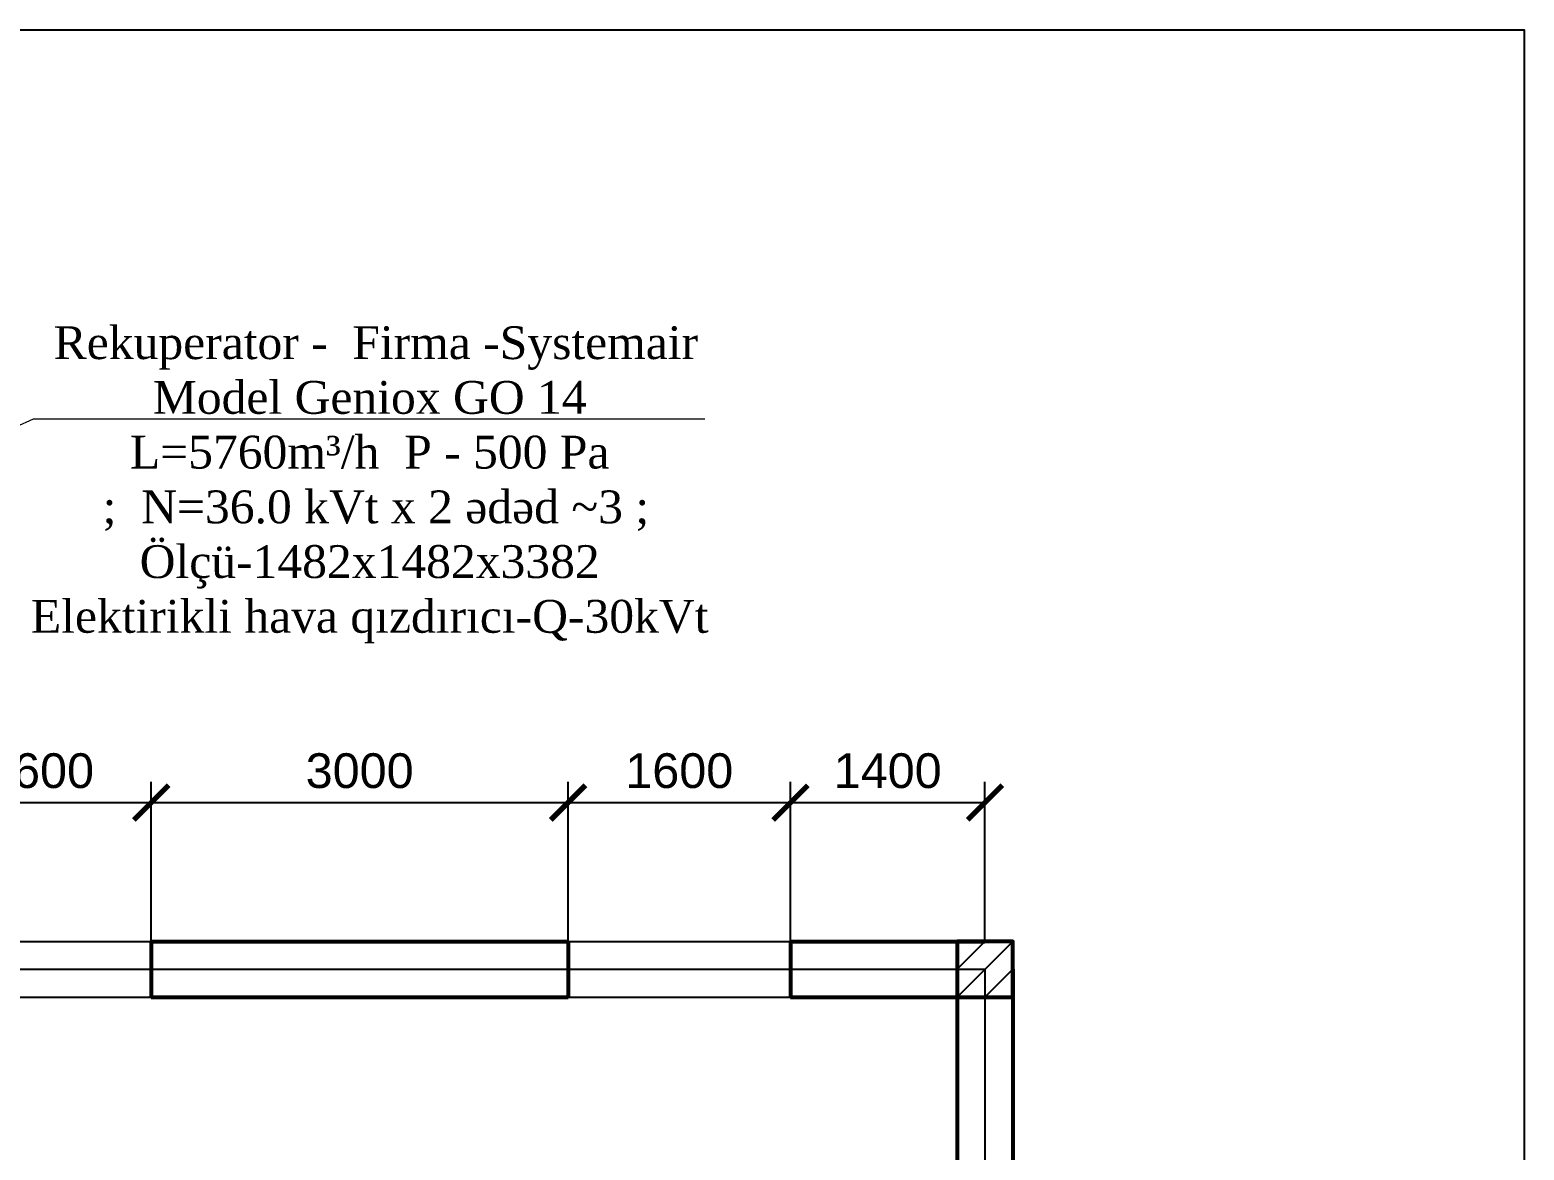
# Model space of a CAD drawing. Header units: inches. Extents: x 23 to 100097, y 11 to 104145.
# Drawn here: x 14420 to 25173, y 63956 to 72018 of the extents above; entities that cross this region are included whole.
import ezdxf

# ---------------------------------------------------------------- set-up
doc = ezdxf.new("R2010")
doc.units = ezdxf.units.IN
doc.header["$MEASUREMENT"] = 0
doc.layers.add('nad', color=1, linetype='Continuous', lineweight=9)
doc.layers.add('VRV MUSA', color=5, linetype='Continuous')
doc.styles.get("Standard").update_dxf_attribs({"font": 'arial.ttf'})
doc.styles.add('Times New  Roman', font='times.ttf')
doc.dimstyles.new('ISO-25', dxfattribs={"dimtxt": 250, "dimasz": 250, "dimexe": 150, "dimexo": 0.625, "dimgap": 100, "dimtad": 1, "dimdec": 0, "dimtxsty": 'Standard', "dimblk": 'ARCHTICK', "dimcen": 2.5, "dimadec": 0, "dimazin": 0, "dimtfac": 1, "dimtdec": 0, "dimtmove": 0, "dimatfit": 3, "dimfxl": 1, "dimarcsym": 0})

# ---------------------------------------------------------------- blocks, each defined once
blk = doc.blocks.new('_ArchTick')
at = {"layer": 'nad', "color": 0, "const_width": 0.15}
blk.add_lwpolyline([(-0.5, -0.5), (0.5, 0.5)], dxfattribs=at)
blk = doc.blocks.new('*D105')
at = {"color": 0, "lineweight": -2, "transparency": 16777216}
for p, q in [((13693, 65458), (13693, 66607)), ((15293, 65458), (15293, 66607)), ((13693, 66457), (15293, 66457))]:
    blk.add_line(p, q, dxfattribs=at)
at = {"layer": 'Defpoints', "color": 0, "transparency": 16777216}
for p in [(15293, 66457), (13693, 65457), (15293, 65457)]:
    blk.add_point(p, dxfattribs=at)
at = {"color": 0, "lineweight": -2, "transparency": 16777216, "xscale": 250, "yscale": 250, "zscale": 250, "rotation": 180}
blk.add_blockref('_ArchTick', (13693, 66457), dxfattribs=at)
at = {"color": 0, "lineweight": -2, "transparency": 16777216, "xscale": 250, "yscale": 250, "zscale": 250}
blk.add_blockref('_ArchTick', (15293, 66457), dxfattribs=at)
at = {"color": 0, "transparency": 16777216, "insert": (14493, 66685), "char_height": 250, "attachment_point": 5}
blk.add_mtext('1600', dxfattribs=at)
blk = doc.blocks.new('*D106')
at = {"color": 0, "lineweight": -2, "transparency": 16777216}
for p, q in [((15293, 65458), (15293, 66607)), ((18293, 65458), (18293, 66607)), ((15293, 66457), (18293, 66457))]:
    blk.add_line(p, q, dxfattribs=at)
at = {"layer": 'Defpoints', "color": 0, "transparency": 16777216}
for p in [(18293, 66457), (15293, 65457), (18293, 65457)]:
    blk.add_point(p, dxfattribs=at)
at = {"color": 0, "lineweight": -2, "transparency": 16777216, "xscale": 250, "yscale": 250, "zscale": 250, "rotation": 180}
blk.add_blockref('_ArchTick', (15293, 66457), dxfattribs=at)
at = {"color": 0, "lineweight": -2, "transparency": 16777216, "xscale": 250, "yscale": 250, "zscale": 250}
blk.add_blockref('_ArchTick', (18293, 66457), dxfattribs=at)
at = {"color": 0, "transparency": 16777216, "insert": (16793, 66685), "char_height": 250, "attachment_point": 5}
blk.add_mtext('3000', dxfattribs=at)
blk = doc.blocks.new('*D107')
at = {"color": 0, "lineweight": -2, "transparency": 16777216}
for p, q in [((18293, 65458), (18293, 66607)), ((19893, 65458), (19893, 66607)), ((18293, 66457), (19893, 66457))]:
    blk.add_line(p, q, dxfattribs=at)
at = {"layer": 'Defpoints', "color": 0, "transparency": 16777216}
for p in [(19893, 66457), (18293, 65457), (19893, 65457)]:
    blk.add_point(p, dxfattribs=at)
at = {"color": 0, "lineweight": -2, "transparency": 16777216, "xscale": 250, "yscale": 250, "zscale": 250, "rotation": 180}
blk.add_blockref('_ArchTick', (18293, 66457), dxfattribs=at)
at = {"color": 0, "lineweight": -2, "transparency": 16777216, "xscale": 250, "yscale": 250, "zscale": 250}
blk.add_blockref('_ArchTick', (19893, 66457), dxfattribs=at)
at = {"color": 0, "transparency": 16777216, "insert": (19093, 66685), "char_height": 250, "attachment_point": 5}
blk.add_mtext('1600', dxfattribs=at)
blk = doc.blocks.new('*D108')
at = {"color": 0, "lineweight": -2, "transparency": 16777216}
for p, q in [((19893, 65458), (19893, 66607)), ((21293, 65458), (21293, 66607)), ((19893, 66457), (21293, 66457))]:
    blk.add_line(p, q, dxfattribs=at)
at = {"layer": 'Defpoints', "color": 0, "transparency": 16777216}
for p in [(21293, 66457), (19893, 65457), (21293, 65457)]:
    blk.add_point(p, dxfattribs=at)
at = {"color": 0, "lineweight": -2, "transparency": 16777216, "xscale": 250, "yscale": 250, "zscale": 250, "rotation": 180}
blk.add_blockref('_ArchTick', (19893, 66457), dxfattribs=at)
at = {"color": 0, "lineweight": -2, "transparency": 16777216, "xscale": 250, "yscale": 250, "zscale": 250}
blk.add_blockref('_ArchTick', (21293, 66457), dxfattribs=at)
at = {"color": 0, "transparency": 16777216, "insert": (20593, 66685), "char_height": 250, "attachment_point": 5}
blk.add_mtext('1400', dxfattribs=at)

msp = doc.modelspace()

# ---------------------------------------------------------------- linework, layer by layer
for p, q in [((13692.9, 65457), (15292.9, 65457)), ((18292.9, 65457), (19892.9, 65457)), ((21092.9, 65257), (21292.9, 65457)), ((21092.9, 65057), (21492.9, 65457)), ((13692.9, 65257), (15292.9, 65257)), ((15292.9, 65257), (18292.9, 65257)), ((18292.9, 65257), (19892.9, 65257)), ((19892.9, 65257), (21292.9, 65257)), ((21092.9, 65257), (21092.9, 59257)), ((21292.9, 65257), (21292.9, 54457)), ((21292.9, 65257), (21292.9, 59257)), ((21292.9, 65057), (21492.9, 65257)), ((21492.9, 65257), (21492.9, 59257)), ((13692.9, 65057), (15292.9, 65057)), ((18292.9, 65057), (19892.9, 65057))]:
    msp.add_line(p, q)
at = {"lineweight": 53}
for p, q in [((15292.9, 65457), (18292.9, 65457)), ((15292.9, 65457), (15292.9, 65057)), ((18292.9, 65457), (18292.9, 65057)), ((19892.9, 65457), (21292.9, 65457)), ((19892.9, 65457), (19892.9, 65057)), ((21092.9, 65257), (21092.9, 56320.8)), ((21492.9, 65257), (21492.9, 56320.8)), ((15292.9, 65057), (18292.9, 65057)), ((19892.9, 65057), (21292.9, 65057))]:
    msp.add_line(p, q, dxfattribs=at)
at = {"color": 4}
msp.add_lwpolyline([(3848.4, 72017.7), (25172.7, 72017.7), (25172.7, 48273.3), (3848.4, 48273.3)], close=True, dxfattribs=at)
at = {"lineweight": 53}
msp.add_lwpolyline([(21092.9, 65057), (21492.9, 65057), (21492.9, 65457), (21092.9, 65457)], close=True, dxfattribs=at)
at = {"layer": 'VRV MUSA', "color": 0, "linetype": 'ByBlock', "lineweight": 0, "ltscale": 1.55}
for p, q in [((14444.5, 69215.8), (11615.5, 67961.8, 0)), ((19277.6, 69215.8), (14444.5, 69215.8))]:
    msp.add_line(p, q, dxfattribs=at)

# ---------------------------------------------------------------- texts
at = {"color": 4, "insert": (16865.1, 67602.4), "char_height": 236.2937, "width": 6989.977, "attachment_point": 8, "rotation": 0.00024, "style": 'Times New  Roman'}
msp.add_mtext('{\\C0; \\C256;Rekuperator -\\C0; \\fA3 Times AzLat|b0|i0|c204|p18;\\H0.99997x;\\C256; \\fTimes New Roman|b0|i0|c204|p18;Firma -Systemair\\fA3 Times AzLat|b0|i0|c204|p18; \\P\\fTimes New Roman|b0|i0|c204|p18;\\C0;Model \\H0.99994x;Geniox GO\\H1.0001x;\\C256; 14\\H0.99994x;  \\P\\C0;L=5760m\\fTimes New Roman|b0|i0|c238|p18;³\\fTimes New Roman|b0|i0|c204|p18;/h  P - 500 Pa\\P ;  N=36.0 kVt x 2 \\fTimes New Roman|b0|i0|c238|p18;ədəd\\fTimes New Roman|b0|i0|c204|p18; ~3 ;\\P\\fTimes New Roman|b0|i0|c238|p18;Ölçü-1482x1482x3382\\fTimes New Roman|b0|i0|c204|p18;\\PElektirikli hava q\\fTimes New Roman|b0|i0|c238|p18;ızdırıcı\\fTimes New Roman|b0|i0|c204|p18;-Q-30kVt}', dxfattribs=at)

# ---------------------------------------------------------------- dimensions: what is measured, and where the dimension line sits
for base, p1, p2, picture, middle in [((15292.9, 66457), (13692.9, 65457), (15292.9, 65457), '*D105', (14492.9, 66684.6)), ((18292.9, 66457), (15292.9, 65457), (18292.9, 65457), '*D106', (16792.9, 66684.7)), ((19892.9, 66457), (18292.9, 65457), (19892.9, 65457), '*D107', (19092.9, 66684.6)), ((21292.9, 66457), (19892.9, 65457), (21292.9, 65457), '*D108', (20592.9, 66684.6))]:
    dim = msp.add_linear_dim(base=base, p1=p1, p2=p2, dimstyle='ISO-25', override={"dimtmove": 1})
    dim.commit()
    dim.dimension.update_dxf_attribs({"geometry": picture, "text_midpoint": middle})

doc.saveas('drawing.dxf')
